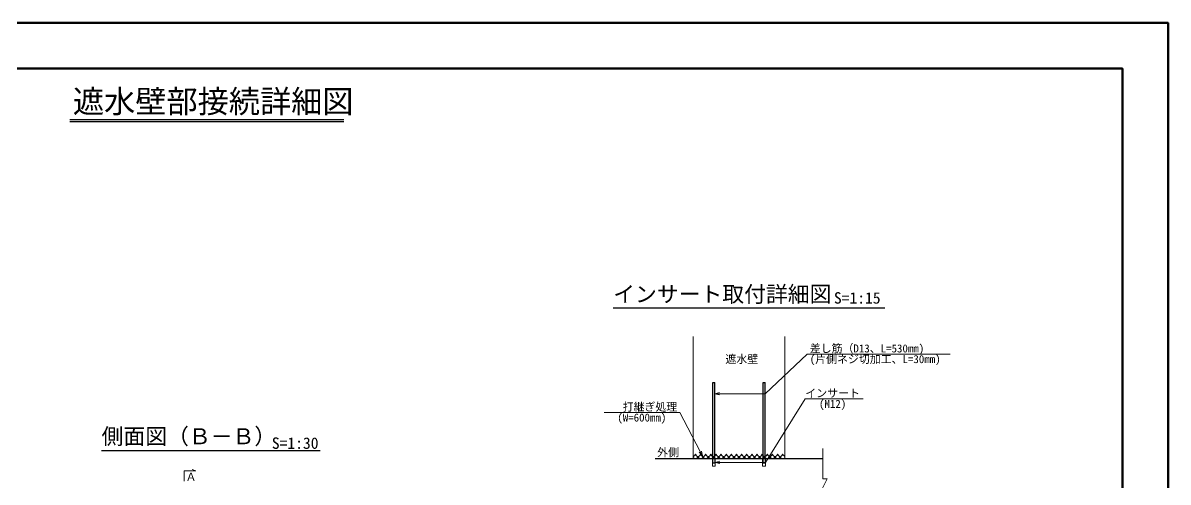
# Model space of a CAD drawing. Header units: millimetres. Extents: x 0 to 25230, y 0 to 17820.
# Drawn here: x 10200 to 25230, y 11796 to 17820 of the extents above; entities that cross this region are included whole.
import ezdxf
from ezdxf import colors
from ezdxf.entities.mleader import LeaderData, LeaderLine
from ezdxf.enums import TextEntityAlignment as Align
from ezdxf.math import Vec2, Vec3

# ---------------------------------------------------------------- set-up
doc = ezdxf.new("R2010")
doc.units = ezdxf.units.MM
doc.header["$LTSCALE"] = 30
doc.linetypes.add('HIDDEN2', pattern=[4.7625, 3.175, -1.5875])
for name, color, linetype, lineweight in [('0その他', 7, 'Continuous', 13), ('0文字', 41, 'Continuous', 5), ('1Pca-BOX', 3, 'Continuous', 25), ('1打継ぎ処理', 8, 'Continuous', 9), ('2現場打ち・増しコン', 1, 'HIDDEN2', 13), ('3インサート', 32, 'Continuous', 13), ('3差し筋', 71, 'Continuous', 25), ('D-TTL', 2, 'Continuous', 50)]:
    doc.layers.add(name, color=color, linetype=linetype, lineweight=lineweight)
doc.layers.add('0タイトル', color=7, linetype='Continuous')
doc.styles.get("Standard").update_dxf_attribs({"font": 'MS Gothic.ttf'})
doc.styles.add('寸法文字', font='MS Gothic.ttf')

# ---------------------------------------------------------------- blocks, each defined once
blk = doc.blocks.new('_Open30')
at = {"color": 0, "linetype": 'ByBlock', "lineweight": -2}
for p, q in [((-1, 0.27), (0, 0)), ((0, 0), (-1, -0.27)), ((0, 0), (-1, 0))]:
    blk.add_line(p, q, dxfattribs=at)

msp = doc.modelspace()

# ---------------------------------------------------------------- hatches: boundary and pattern name
at = {"layer": '1打継ぎ処理'}
h = msp.add_hatch(dxfattribs=at)
h.set_pattern_fill('ANSI37', color=256, scale=15)
h.paths.add_polyline_path([(19467.78, 12164.08), (18997.78, 12164.08), (18997.78, 12104.08), (19467.78, 12104.08)])
h.paths.add_polyline_path([(19927.78, 12164.08), (19467.78, 12164.08), (19467.78, 12104.08), (19927.78, 12104.08)])
h.paths.add_polyline_path([(20197.78, 12164.08), (19927.78, 12164.08), (19927.78, 12104.08), (20197.78, 12104.08)])

# ---------------------------------------------------------------- linework, layer by layer
at = {"layer": '0その他'}
for p, q in [((20697.78, 11838.06), (20697.78, 12236.58)), ((20640.79, 11610.1), (20754.77, 11838.06)), ((20754.77, 11838.06), (20697.78, 11838.06))]:
    msp.add_line(p, q, dxfattribs=at)
at = {"layer": '0タイトル'}
for p, q in [((10817.1, 16554.7), (14412.9, 16554.7)), ((10817.1, 16524.7), (14412.9, 16524.7)), ((21512.74, 14078.09), (17946.87, 14078.09)), ((11233.38, 12208.49), (14101.19, 12208.49))]:
    msp.add_line(p, q, dxfattribs=at)
at = {"layer": '0文字'}
msp.add_lwpolyline([(12318.19, 11806.77), (12318.19, 11945.87), (12468.77, 11945.87), (12420.3, 11960.53)], dxfattribs=at)
at = {"layer": '1Pca-BOX'}
msp.add_line((18497.78, 12104.08), (20697.78, 12104.08), dxfattribs=at)
at = {"layer": '2現場打ち・増しコン', "linetype": 'Continuous'}
for p, q in [((18997.78, 13704.08), (18997.78, 12104.08)), ((20197.78, 13704.08), (20197.78, 12104.08))]:
    msp.add_line(p, q, dxfattribs=at)
at = {"layer": '3インサート', "ltscale": 0.3}
for points in [[(19248.78, 12004.08), (19286.78, 12004.08), (19286.78, 12104.08), (19248.78, 12104.08)], [(19908.78, 12004.08), (19946.78, 12004.08), (19946.78, 12104.08), (19908.78, 12104.08)]]:
    msp.add_lwpolyline(points, close=True, dxfattribs=at)
at = {"layer": '3差し筋'}
for p, q in [((19254.78, 12104.08), (19254.78, 13104.08)), ((19280.78, 12104.08), (19280.78, 13104.08)), ((19914.78, 12104.08), (19914.78, 13104.08)), ((19940.78, 12104.08), (19940.78, 13104.08))]:
    msp.add_line(p, q, dxfattribs=at)
for points in [[(19254.78, 13104.08), (19280.78, 13104.08)], [(19914.78, 13104.08), (19940.78, 13104.08)]]:
    msp.add_lwpolyline(points, dxfattribs=at)
for points in [[(19279.78, 12104.08), (19279.78, 12044.08), (19255.78, 12044.08), (19255.78, 12104.08)], [(19939.78, 12104.08), (19939.78, 12044.08), (19915.78, 12044.08), (19915.78, 12104.08)]]:
    msp.add_lwpolyline(points, close=True, dxfattribs=at)
at = {"layer": 'D-TTL'}
for points in [[(0, 0), (25230, 0), (25230, 17820), (0, 17820)], [(600, 600), (24630, 600), (24630, 17220), (600, 17220)]]:
    msp.add_lwpolyline(points, close=True, dxfattribs=at)

# ---------------------------------------------------------------- texts
at = {"layer": '0タイトル', "style": '寸法文字'}
for s, height, p in [('遮水壁部接続詳細図', 300, (10856.27, 16639.71)), ('インサート取付詳細図', 210, (17946.87, 14156.94)), ('S=1:15', 150, (20844.19, 14137.03)), ('S=1:30', 150, (13467.31, 12232.28))]:
    msp.add_text(s, height=height, dxfattribs=at).set_placement(p)
msp.add_text('側面図（Ｂ－Ｂ）', height=210, dxfattribs=at).set_placement((12378.48, 12229.03), align=Align.BOTTOM_CENTER)
at = {"layer": '0文字'}
for s, p in [('遮水壁', (19419.63, 13356.81)), ('外側', (18524.41, 12134.01)), ('Ａ', (12334.38, 11812.3))]:
    msp.add_text(s, height=105, dxfattribs=at).set_placement(p)

# ---------------------------------------------------------------- leaders
ml = msp.add_multileader_mtext('Standard', dxfattribs=at)
ml.set_content('差し筋（D13、L=530mm)\\P(片側ネジ切加工、L=30mm)', color=256, style='寸法文字')
ml.set_leader_properties(color=256, linetype='ByLayer', lineweight=-1)
ml.set_arrow_properties(name='OPEN30')
ml.build(insert=Vec2(0, 0))
ml.multileader.update_dxf_attribs({"text_left_attachment_type": 6, "text_right_attachment_type": 6, "dogleg_length": 0.5, "arrow_head_size": 60, "scale": 30})
ctx = ml.context
ctx.base_point, ctx.scale, ctx.char_height, ctx.arrow_head_size, ctx.landing_gap_size, ctx.plane_origin = Vec3(20504.85, 13475.93), 30, 105, 60, 22.5, Vec3(19372.26, 12952.43)
ctx.left_attachment, ctx.right_attachment = 6, 6
notes = []
notes.append((ctx, [(0, (1, 1, 0), (20493.6, 13475.93), (1, 0), 11.25, [(1, [(19280.78, 12956.03), (19940.78, 12956.03)], 0, [])])]))
ctx.mtext.insert, ctx.mtext.line_spacing_factor, ctx.mtext.flow_direction = Vec3(20527.35, 13601.93), 0.8, 5
ml = msp.add_multileader_mtext('Standard', dxfattribs=at)
ml.set_content('インサート\\P(M12)', color=256, style='寸法文字')
ml.set_leader_properties(color=256, linetype='ByLayer', lineweight=-1)
ml.set_arrow_properties(name='OPEN30')
ml.build(insert=Vec2(0, 0))
ml.multileader.update_dxf_attribs({"text_left_attachment_type": 6, "text_right_attachment_type": 6, "dogleg_length": 0.5, "arrow_head_size": 60, "scale": 30})
ctx = ml.context
ctx.base_point, ctx.scale, ctx.char_height, ctx.arrow_head_size, ctx.landing_gap_size, ctx.plane_origin = Vec3(20480.14, 12888.92), 30, 105, 60, 22.5, Vec3(19347.55, 12365.42)
ctx.left_attachment, ctx.right_attachment, ctx.text_align_type = 6, 6, 1
notes.append((ctx, [(0, (1, 1, 0), (20468.89, 12888.92), (1, 0), 11.25, [(1, [(19286.78, 12054.08), (19946.78, 12054.08)], 0, [])])]))
ctx.mtext.insert, ctx.mtext.alignment, ctx.mtext.line_spacing_factor, ctx.mtext.flow_direction = Vec3(20827.24, 13014.92), 2, 0.8, 5
ml = msp.add_multileader_mtext('Standard', dxfattribs=at)
ml.set_content('打継ぎ処理\\P(W=600mm)\u3000', color=256, style='寸法文字')
ml.set_leader_properties(color=256, linetype='ByLayer', lineweight=-1)
ml.set_arrow_properties(name='OPEN30')
ml.build(insert=Vec2(0, 0))
ml.multileader.update_dxf_attribs({"text_left_attachment_type": 6, "text_right_attachment_type": 6, "dogleg_length": 0.5, "arrow_head_size": 60, "scale": 30})
ctx = ml.context
ctx.base_point, ctx.scale, ctx.char_height, ctx.arrow_head_size, ctx.landing_gap_size, ctx.plane_origin = Vec3(18097.22, 12709.51), 30, 105, 60, 22.5, Vec3(16834.77, 12186.01)
ctx.left_attachment, ctx.right_attachment, ctx.text_align_type = 6, 6, 2
notes.append((ctx, [(1, (1, 1, 0), (18821.32, 12709.51), (-1, 0), 11.25, [(0, [(19117.84, 12142.34)], 0, [])])]))
ctx.mtext.insert, ctx.mtext.alignment, ctx.mtext.line_spacing_factor, ctx.mtext.flow_direction = Vec3(18787.57, 12835.51), 3, 0.8, 5
for ctx, leaders in notes:
    for number, flags, end, landing, length, lines in leaders:
        leader = LeaderData()
        leader.index, (leader.has_last_leader_line, leader.has_dogleg_vector, leader.attachment_direction) = number, flags
        leader.last_leader_point, leader.dogleg_vector, leader.dogleg_length = Vec3(end), Vec3(landing), length
        for number, points, colour, breaks in lines:
            line = LeaderLine()
            line.index, line.vertices, line.color, line.breaks = number, Vec3.list(points), colors.encode_raw_color(colour), breaks
            leader.lines.append(line)
        ctx.leaders.append(leader)

doc.saveas('drawing.dxf')
